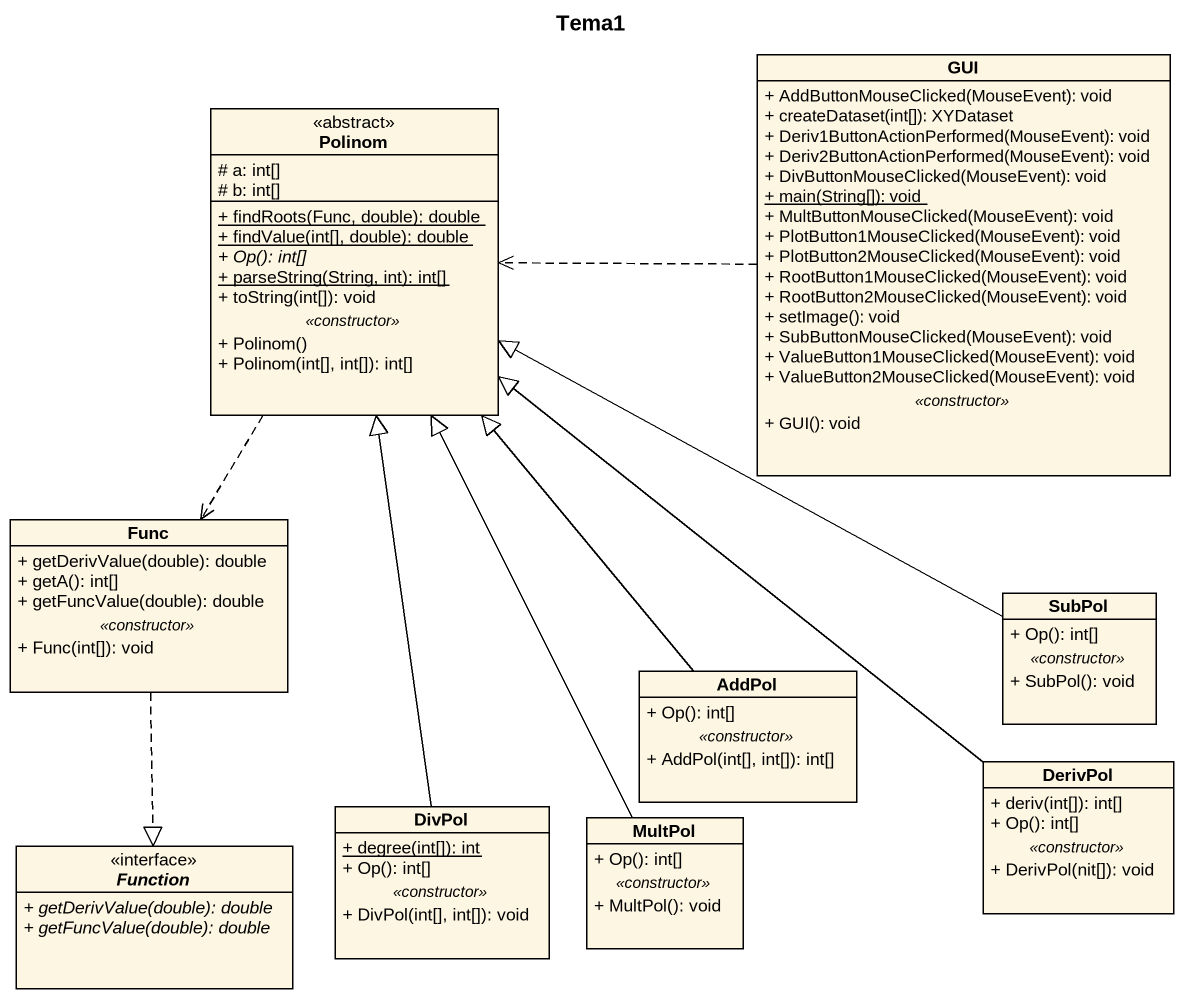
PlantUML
@startuml
title Tema1
hide circle
hide empty members
skinparam classAttributeIconSize 0
class GUI {
  + AddButtonMouseClicked(MouseEvent): void
  + createDataset(int[]): XYDataset
  + Deriv1ButtonActionPerformed(MouseEvent): void
  + Deriv2ButtonActionPerformed(MouseEvent): void
  + DivButtonMouseClicked(MouseEvent): void
  {static} + main(String[]): void
  + MultButtonMouseClicked(MouseEvent): void
  + PlotButton1MouseClicked(MouseEvent): void
  + PlotButton2MouseClicked(MouseEvent): void
  + RootButton1MouseClicked(MouseEvent): void
  + RootButton2MouseClicked(MouseEvent): void
  + setImage(): void
  + SubButtonMouseClicked(MouseEvent): void
  + ValueButton1MouseClicked(MouseEvent): void
  + ValueButton2MouseClicked(MouseEvent): void
  .. <<constructor>> ..
  + GUI(): void
}
class Polinom <<abstract>> {
  # a: int[]
  # b: int[]
  --
  {static} + findRoots(Func, double): double
  {static} + findValue(int[], double): double
  {abstract} + Op(): int[]
  {static} + parseString(String, int): int[]
  + toString(int[]): void
  .. <<constructor>> ..
  + Polinom()
  + Polinom(int[], int[]): int[]
}
class Func {
  + getDerivValue(double): double
  + getA(): int[]
  + getFuncValue(double): double
  .. <<constructor>> ..
  + Func(int[]): void
}
class SubPol {
  + Op(): int[]
  .. <<constructor>> ..
  + SubPol(): void
}
class AddPol {
  + Op(): int[]
  .. <<constructor>> ..
  + AddPol(int[], int[]): int[]
}
class DerivPol {
  + deriv(int[]): int[]
  + Op(): int[]
  .. <<constructor>> ..
  + DerivPol(nit[]): void
}
class DivPol {
  {static} + degree(int[]): int
  + Op(): int[]
  .. <<constructor>> ..
  + DivPol(int[], int[]): void
}
class MultPol {
  + Op(): int[]
  .. <<constructor>> ..
  + MultPol(): void
}
interface Function <<interface>> {
  {abstract} + getDerivValue(double): double
  {abstract} + getFuncValue(double): double
}
GUI .left.> Polinom
Polinom ..> Func
Func ..|> Function
SubPol -left-|> Polinom
AddPol -up-|> Polinom
DerivPol -up-|> Polinom
DivPol -up-|> Polinom
MultPol -up-|> Polinom
@enduml
